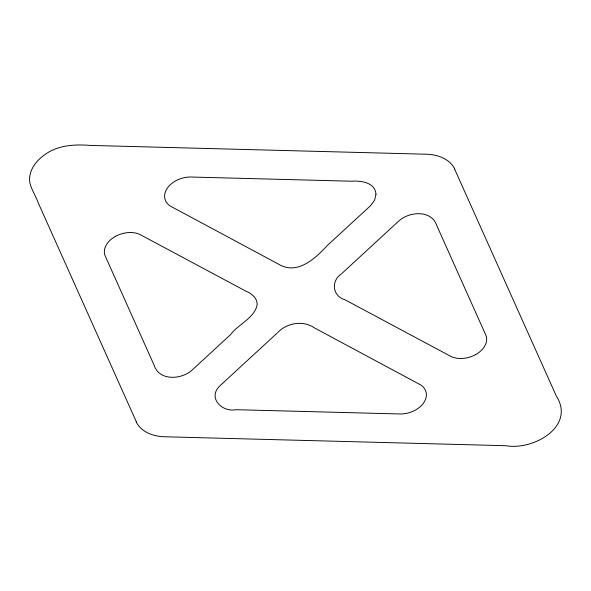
<?xml version="1.0" encoding="UTF-8"?>
<svg xmlns="http://www.w3.org/2000/svg" width="591" height="591" viewBox="0 0 591 591"><rect width="100%" height="100%" fill="white"/><g stroke="black" fill="none" stroke-linecap="round" stroke-linejoin="round"><path stroke-width="0.89" d="M342.041 273.315L396.568 223.08M222.822 383.131L277.356 332.903M277.896 332.401C287.123 322.752 303.286 320.086 314.449 327.909L420.844 385.007A22.259 15.543 -16 0 1 425.032 400.491L424.301 401.843A22.214 15.514 -16 0 1 400.934 413.995L236.215 409.703C221.507 412.592 207.02 397.137 220.384 385.391A30.592 21.365 -16 0 1 221.012 384.8L222.46 383.463M396.93 222.748L398.378 221.411A30.592 21.365 -16 0 1 399.021 220.835C409.467 211.334 431.607 209.82 436.742 225.481L486.038 335.599A22.214 15.514 -16 0 1 475.519 354.644M341.495 273.818C330.775 280.858 332.371 296.224 344.996 299.77L451.509 356.757A22.259 15.543 -16 0 0 473.871 355.501L475.526 354.652M115.474 236.348L117.129 235.506A22.259 15.543 -16 0 1 139.491 234.243L246.004 291.23C252.313 293.757 259.013 299.445 256.62 307.098C252.283 319.184 237.648 324.939 230.483 334.705L192.622 369.589A30.592 21.365 -16 0 1 191.979 370.165C181.533 379.666 159.393 381.18 154.258 365.519L104.962 255.401A22.214 15.514 -16 0 1 115.481 236.356M454.612 169.078L556.205 395.807C575.981 426.51 533.333 450.593 505.948 445.717L164.276 436.756A40.07 27.984 -16 0 1 136.218 421.981M136.388 421.922L38.156 202.691C35.763 195.71 31.175 189.438 29.749 182.124C28.25 171.035 35.866 160.885 44.554 154.872C57.785 144.965 74.828 144.189 90.637 145.43L426.724 154.244A40.07 27.984 -16 0 1 454.782 169.019M375.965 194.306L374.598 200.179L370.616 205.609A30.592 21.365 -16 0 1 369.988 206.2L327.052 245.753C315.136 258.695 296.978 275.605 278.302 264.029L170.156 205.993A22.259 15.543 -16 0 1 165.968 190.509L166.699 189.164A22.214 15.514 -16 0 1 190.066 177.005L351.675 181.215C361.027 180.543 375.315 182.449 375.965 194.306"/></g></svg>
